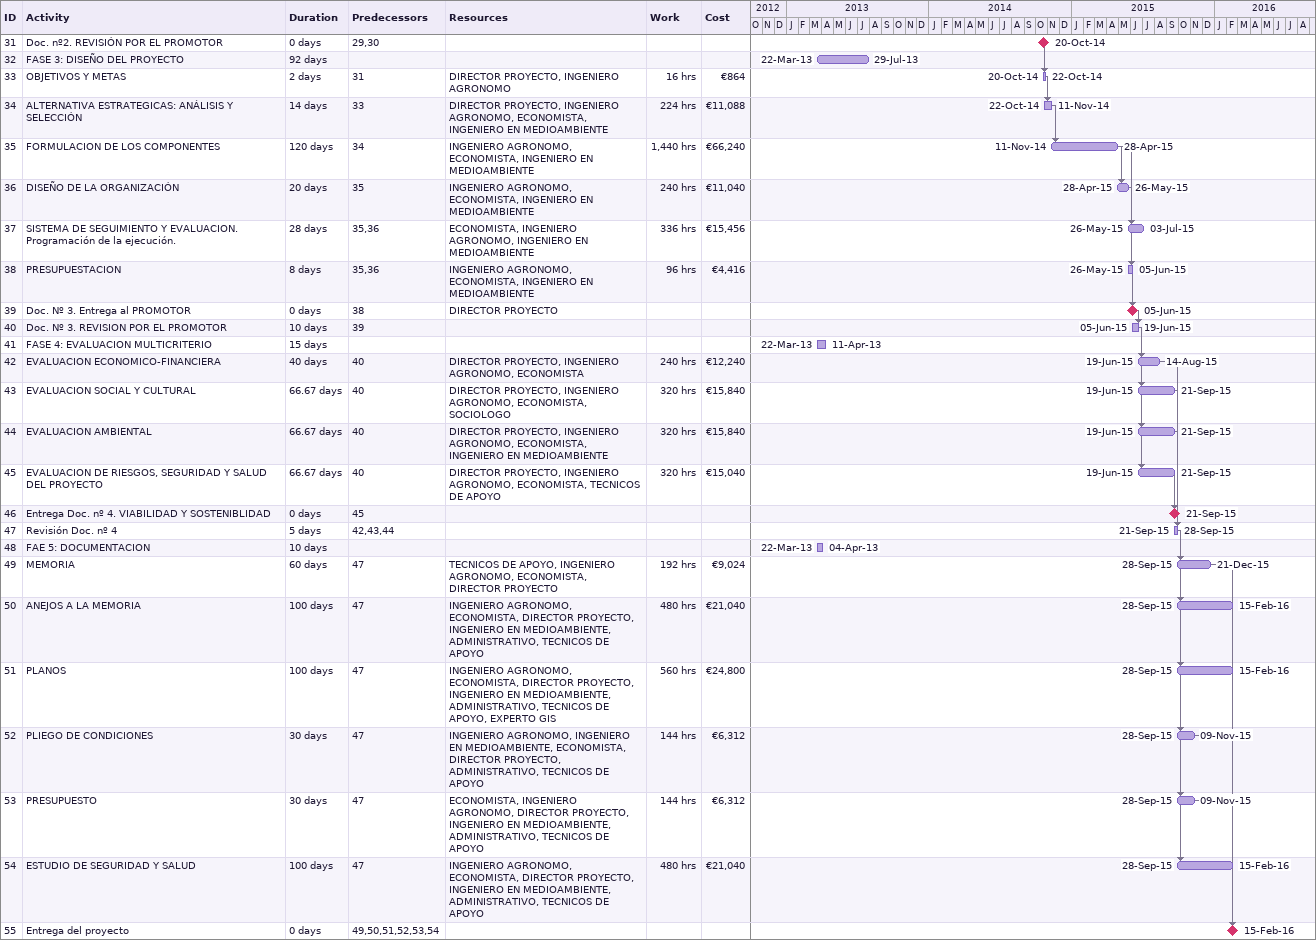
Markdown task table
| ID | Task | Duration | Start | Finish | Predecessors | Resources | Work (h) | Cost (€) |
|---|---|---|---|---|---|---|---|---|
| 31 | Doc. nº2. REVISIÓN POR EL PROMOTOR | 0d | 2014-10-20 | 2014-10-20 | 29, 30 |  |  |  |
| 32 | FASE 3: DISEÑO DEL PROYECTO | 92d | 2013-03-22 | 2013-07-29 |  |  |  |  |
| 33 | OBJETIVOS Y METAS | 2d | 2014-10-20 | 2014-10-22 | 31 | DIRECTOR PROYECTO, INGENIERO AGRONOMO | 16 | 864 |
| 34 | ALTERNATIVA ESTRATEGICAS: ANÁLISIS Y SELECCIÓN | 14d | 2014-10-22 | 2014-11-11 | 33 | DIRECTOR PROYECTO, INGENIERO AGRONOMO, ECONOMISTA, INGENIERO EN MEDIOAMBIENTE | 224 | 11088 |
| 35 | FORMULACION DE LOS COMPONENTES | 120d | 2014-11-11 | 2015-04-28 | 34 | INGENIERO AGRONOMO, ECONOMISTA, INGENIERO EN MEDIOAMBIENTE | 1440 | 66240 |
| 36 | DISEÑO DE LA ORGANIZACIÓN | 20d | 2015-04-28 | 2015-05-26 | 35 | INGENIERO AGRONOMO, ECONOMISTA, INGENIERO EN MEDIOAMBIENTE | 240 | 11040 |
| 37 | SISTEMA DE SEGUIMIENTO Y EVALUACION. Programación de la ejecución. | 28d | 2015-05-26 | 2015-07-03 | 35, 36 | ECONOMISTA, INGENIERO AGRONOMO, INGENIERO EN MEDIOAMBIENTE | 336 | 15456 |
| 38 | PRESUPUESTACION | 8d | 2015-05-26 | 2015-06-05 | 35, 36 | INGENIERO AGRONOMO, ECONOMISTA, INGENIERO EN MEDIOAMBIENTE | 96 | 4416 |
| 39 | Doc. Nº 3. Entrega al PROMOTOR | 0d | 2015-06-05 | 2015-06-05 | 38 | DIRECTOR PROYECTO |  |  |
| 40 | Doc. Nº 3. REVISION POR EL PROMOTOR | 10d | 2015-06-05 | 2015-06-19 | 39 |  |  |  |
| 41 | FASE 4: EVALUACION MULTICRITERIO | 15d | 2013-03-22 | 2013-04-11 |  |  |  |  |
| 42 | EVALUACION ECONOMICO-FINANCIERA | 40d | 2015-06-19 | 2015-08-14 | 40 | DIRECTOR PROYECTO, INGENIERO AGRONOMO, ECONOMISTA | 240 | 12240 |
| 43 | EVALUACION SOCIAL Y CULTURAL | 66.67d | 2015-06-19 | 2015-09-21 | 40 | DIRECTOR PROYECTO, INGENIERO AGRONOMO, ECONOMISTA, SOCIOLOGO | 320 | 15840 |
| 44 | EVALUACION AMBIENTAL | 66.67d | 2015-06-19 | 2015-09-21 | 40 | DIRECTOR PROYECTO, INGENIERO AGRONOMO, ECONOMISTA, INGENIERO EN MEDIOAMBIENTE | 320 | 15840 |
| 45 | EVALUACION DE RIESGOS, SEGURIDAD Y SALUD DEL PROYECTO | 66.67d | 2015-06-19 | 2015-09-21 | 40 | DIRECTOR PROYECTO, INGENIERO AGRONOMO, ECONOMISTA, TECNICOS DE APOYO | 320 | 15040 |
| 46 | Entrega Doc. nº 4. VIABILIDAD Y SOSTENIBLIDAD | 0d | 2015-09-21 | 2015-09-21 | 45 |  |  |  |
| 47 | Revisión Doc. nº 4 | 5d | 2015-09-21 | 2015-09-28 | 42, 43, 44 |  |  |  |
| 48 | FAE 5: DOCUMENTACION | 10d | 2013-03-22 | 2013-04-04 |  |  |  |  |
| 49 | MEMORIA | 60d | 2015-09-28 | 2015-12-21 | 47 | TECNICOS DE APOYO, INGENIERO AGRONOMO, ECONOMISTA, DIRECTOR PROYECTO | 192 | 9024 |
| 50 | ANEJOS A LA MEMORIA | 100d | 2015-09-28 | 2016-02-15 | 47 | INGENIERO AGRONOMO, ECONOMISTA, DIRECTOR PROYECTO, INGENIERO EN MEDIOAMBIENTE, ADMINISTRATIVO, TECNICOS DE APOYO | 480 | 21040 |
| 51 | PLANOS | 100d | 2015-09-28 | 2016-02-15 | 47 | INGENIERO AGRONOMO, ECONOMISTA, DIRECTOR PROYECTO, INGENIERO EN MEDIOAMBIENTE, ADMINISTRATIVO, TECNICOS DE APOYO, EXPERTO GIS | 560 | 24800 |
| 52 | PLIEGO DE CONDICIONES | 30d | 2015-09-28 | 2015-11-09 | 47 | INGENIERO AGRONOMO, INGENIERO EN MEDIOAMBIENTE, ECONOMISTA, DIRECTOR PROYECTO, ADMINISTRATIVO, TECNICOS DE APOYO | 144 | 6312 |
| 53 | PRESUPUESTO | 30d | 2015-09-28 | 2015-11-09 | 47 | ECONOMISTA, INGENIERO AGRONOMO, DIRECTOR PROYECTO, INGENIERO EN MEDIOAMBIENTE, ADMINISTRATIVO, TECNICOS DE APOYO | 144 | 6312 |
| 54 | ESTUDIO DE SEGURIDAD Y SALUD | 100d | 2015-09-28 | 2016-02-15 | 47 | INGENIERO AGRONOMO, ECONOMISTA, DIRECTOR PROYECTO, INGENIERO EN MEDIOAMBIENTE, ADMINISTRATIVO, TECNICOS DE APOYO | 480 | 21040 |
| 55 | Entrega del proyecto | 0d | 2016-02-15 | 2016-02-15 | 49, 50, 51, 52, 53, 54 |  |  |  |
